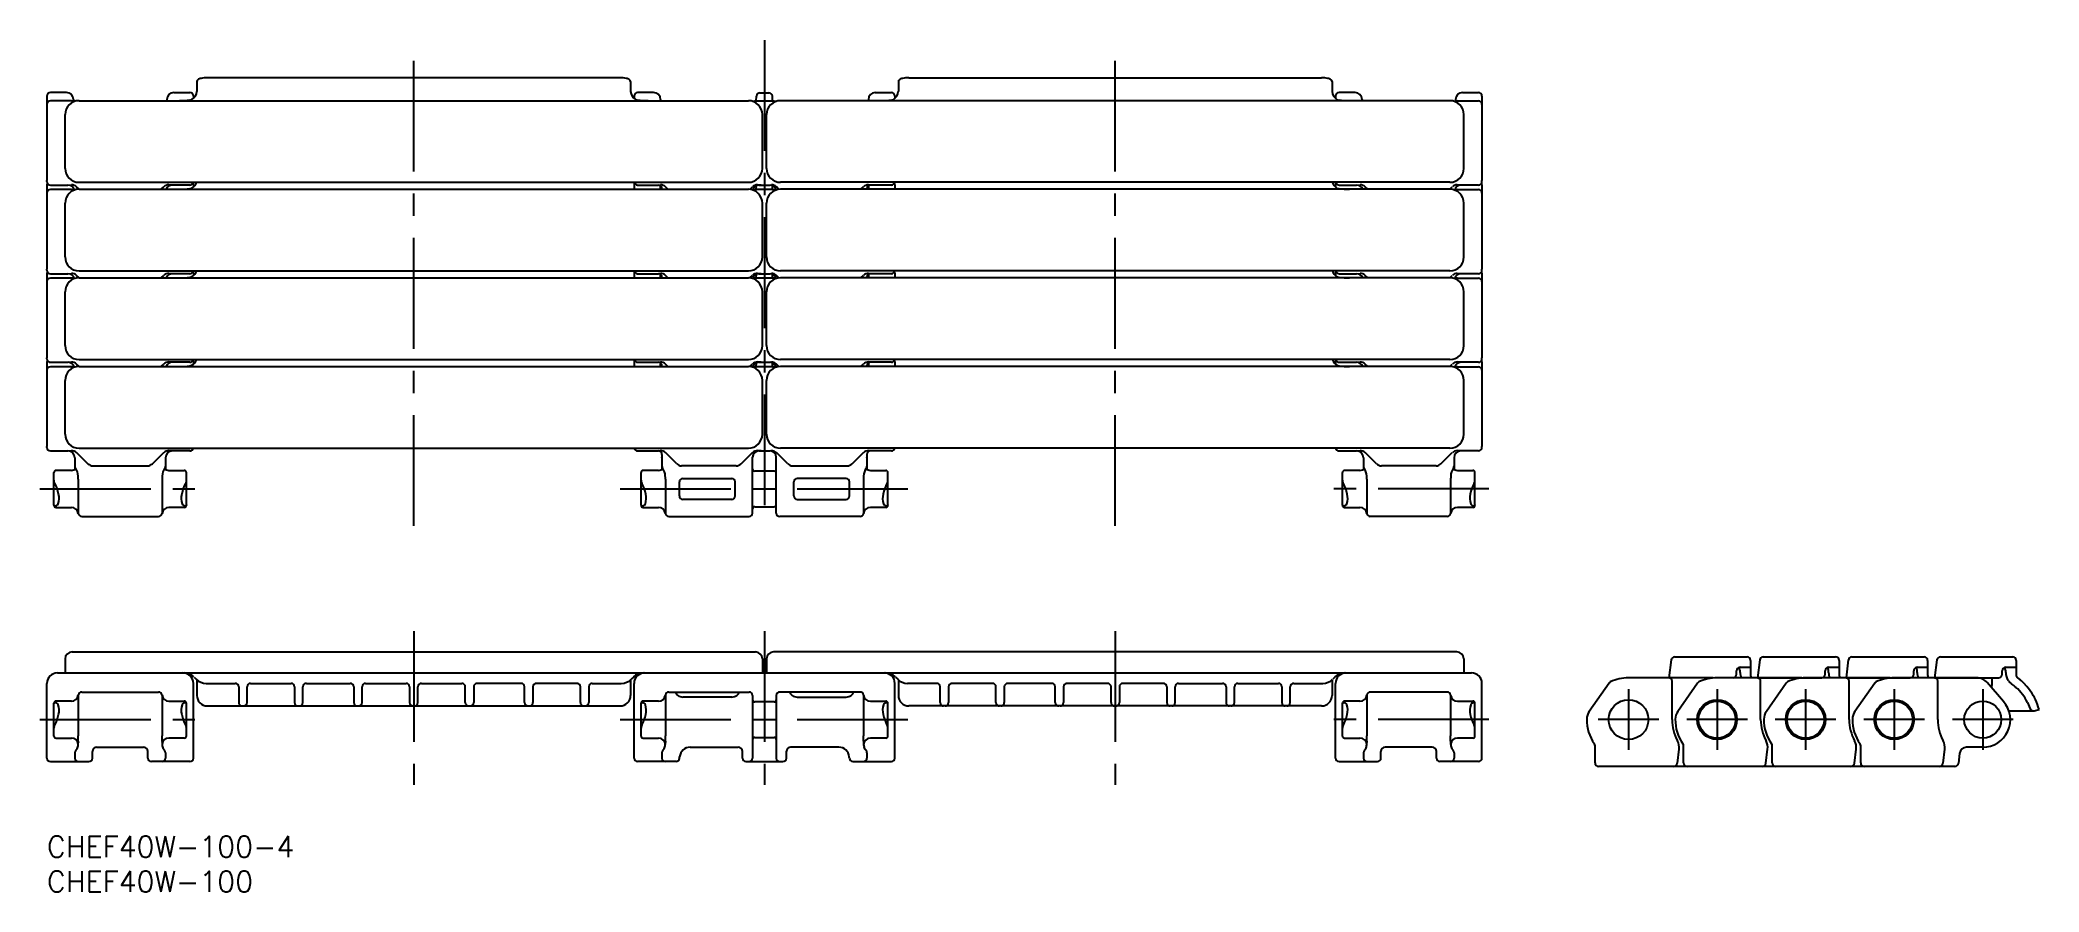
# Model space of a CAD drawing. Extents: x -1 to 286, y -8 to 114.
import ezdxf

# ---------------------------------------------------------------- set-up
doc = ezdxf.new("R2010")
doc.units = 0
doc.header["$LTSCALE"] = 0.5
doc.linetypes.add('CENTER', pattern=[50.8, 31.75, -6.35, 6.35, -6.35])
doc.layers.get('0').update_dxf_attribs({"linetype": 'CONTINUOUS'})
for name, color, linetype in [('MSM_CENTER', 1, 'CENTER'), ('MSM_CONTINUOUS', 7, 'CONTINUOUS'), ('MSM_PART_NUMBER', 7, 'CONTINUOUS')]:
    doc.layers.add(name, color=color, linetype=linetype)
doc.styles.get("Standard").update_dxf_attribs({"font": 'txt.shx', "height": 3, "bigfont": 'bigfont.shx'})

# ---------------------------------------------------------------- blocks, each defined once
blk = doc.blocks.new('*U14')
at = {"layer": 'MSM_PART_NUMBER'}
blk.add_text('CHEF40W-100-4', height=3, dxfattribs=at).set_placement((0, -3))
blk = doc.blocks.new('*U15')
at = {"layer": 'MSM_PART_NUMBER'}
blk.add_text('CHEF40W-100', height=3, dxfattribs=at).set_placement((0, -8))

msp = doc.modelspace()

# ---------------------------------------------------------------- linework, layer by layer
at = {"color": 7, "linetype": 'CONTINUOUS'}
for p, q in [((84.2, 11.2), (84.2, 21.9)), ((101.2, 20.16), (101.2, 11.2)), ((104.6, 20.16), (104.6, 11.2)), ((121.6, 11.2), (121.6, 21.9)), ((85.2, 14.35), (85.2, 19.05)), ((87.7, 19.35), (85.5, 19.35)), ((98.2, 19.93), (91.2, 19.93)), ((104.3, 19.25), (101.5, 19.25)), ((107.6, 19.93), (114.6, 19.93)), ((118.1, 19.35), (120.3, 19.35)), ((120.6, 14.35), (120.6, 19.05)), ((85.5, 14.05), (87.7, 14.05)), ((92.23, 12.74), (99.15, 12.74)), ((99.75, 11.2), (99.75, 12.19)), ((101.5, 14.15), (104.3, 14.15)), ((106.05, 11.2), (106.05, 12.19)), ((113.57, 12.74), (106.65, 12.74)), ((120.3, 14.05), (118.1, 14.05)), ((90.22, 10.7), (84.7, 10.7)), ((90.71, 11.15), (90.74, 11.39)), ((115.09, 11.15), (115.06, 11.39)), ((115.58, 10.7), (121.1, 10.7))]:
    msp.add_line(p, q, dxfattribs=at)
for centre, radius, start, end in [((100.7, 20.16), 0.5, 0, 90), ((105.1, 20.16), 0.5, 90, 180), ((85.5, 19.05), 0.3, 90, 180), ((101.5, 19.55), 0.3, 180, 270), ((104.3, 19.55), 0.3, 270, 0), ((120.3, 19.05), 0.3, 0, 90), ((85.5, 14.35), 0.3, 180, 270), ((120.3, 14.35), 0.3, 270, 0), ((87.7, 13.05), 1, 3.9616, 90), ((92.23, 11.24), 1.5, 90, 174.3549), ((99.15, 12.14), 0.6, 0, 90), ((101.5, 13.85), 0.3, 90, 180), ((104.3, 13.85), 0.3, 0, 90), ((106.65, 12.14), 0.6, 90, 180), ((113.57, 11.24), 1.5, 5.6451, 90), ((118.1, 13.05), 1, 90, 176.0384), ((84.7, 11.2), 0.5, 180, 270), ((90.22, 11.2), 0.5, 270, 354.3549), ((115.58, 11.2), 0.5, 185.6451, 270), ((121.1, 11.2), 0.5, 270, 0)]:
    msp.add_arc(centre, radius, start, end, dxfattribs=at)
at = {"layer": 'MSM_CENTER'}
for p, q in [((52.6, 44.46), (52.6, 112.55)), ((102.9, 114.1), (102.9, 45.11)), ((153.2, 44.46), (153.2, 112.55)), ((-1, 49.77), (22, 49.77)), ((82.2, 49.77), (123.6, 49.77)), ((206.8, 49.77), (183.8, 49.77)), ((52.6, 29.4), (52.6, 7.37)), ((102.9, 29.4), (102.9, 7.37)), ((153.2, 29.4), (153.2, 7.37)), ((226.82, 21.05), (226.82, 12.35)), ((239.52, 21.05), (239.52, 12.35)), ((252.22, 21.05), (252.22, 12.35)), ((264.92, 21.05), (264.92, 12.35)), ((277.62, 21.05), (277.62, 12.35)), ((-1, 16.7), (22, 16.7)), ((82.2, 16.7), (123.6, 16.7)), ((206.8, 16.7), (183.8, 16.7)), ((231.17, 16.7), (222.47, 16.7)), ((243.87, 16.7), (235.17, 16.7)), ((256.57, 16.7), (247.87, 16.7)), ((269.27, 16.7), (260.57, 16.7)), ((281.97, 16.7), (273.27, 16.7))]:
    msp.add_line(p, q, dxfattribs=at)
at = {"layer": 'MSM_CONTINUOUS'}
for p, q in [((2.8, 106.57), (0.5, 106.57)), ((18.2, 106.57), (20.5, 106.57)), ((21.5, 108.16), (21.5, 106.71)), ((82.2, 108.67), (23, 108.67)), ((83.7, 108.16), (83.7, 106.71)), ((87, 106.57), (84.7, 106.57)), ((102.26, 106.54), (103.54, 106.54)), ((118.8, 106.57), (121.1, 106.57)), ((122.1, 108.16), (122.1, 106.71)), ((123.6, 108.67), (182.8, 108.67)), ((184.3, 108.16), (184.3, 106.71)), ((187.6, 106.57), (185.3, 106.57)), ((203, 106.57), (205.3, 106.57)), ((0, 106.07), (0, 93.95)), ((3.5, 105.37), (0.5, 105.37)), ((2.6, 95.71), (2.6, 103.41)), ((3.8, 105.57), (3.8, 105.32)), ((4.6, 105.41), (100.6, 105.41)), ((17.2, 105.57), (17.2, 105.41)), ((21, 106.07), (21, 105.73)), ((84.2, 106.07), (84.2, 105.73)), ((88, 105.57), (88, 105.41)), ((101.7, 105.37), (104.1, 105.37)), ((101.73, 105.37), (101.76, 106.06)), ((102.6, 95.71), (102.6, 103.41)), ((103.2, 95.71), (103.2, 103.41)), ((104.07, 105.37), (104.04, 106.06)), ((201.2, 105.41), (105.2, 105.41)), ((117.8, 105.57), (117.8, 105.41)), ((121.6, 106.07), (121.6, 105.73)), ((184.8, 106.07), (184.8, 105.73)), ((188.6, 105.57), (188.6, 105.41)), ((202, 105.57), (202, 105.32)), ((202.3, 105.37), (205.3, 105.37)), ((203.2, 95.71), (203.2, 103.41)), ((205.8, 106.07), (205.8, 93.95)), ((0, 93.82), (0, 93.95)), ((0, 93.37), (0, 81.25)), ((0.5, 93.31), (3, 93.31)), ((3.5, 92.67), (0.5, 92.67)), ((3, 93.31), (3.54, 93.36)), ((3.8, 92.87), (3.8, 92.62)), ((4.62, 92.71), (4.25, 93.07)), ((4.6, 93.71), (100.6, 93.71)), ((4.6, 92.71), (100.6, 92.71)), ((16.38, 92.71), (16.75, 93.07)), ((17.2, 92.87), (17.2, 92.71)), ((18, 93.31), (17.46, 93.36)), ((20.5, 93.31), (18, 93.31)), ((21, 93.37), (21, 93.03)), ((84.2, 93.37), (84.2, 92.71)), ((84.7, 93.31), (87.7, 93.31)), ((87.44, 93.31), (87.99, 93.36)), ((88, 92.87), (88, 92.71)), ((88.2, 92.81), (88.2, 92.71)), ((89.06, 92.71), (88.69, 93.07)), ((100.82, 92.7), (101.19, 93.07)), ((104.1, 92.67), (101.7, 92.67)), ((101.73, 92.67), (101.76, 93.24)), ((102.44, 93.31), (101.9, 93.36)), ((102.1, 93.31), (103.7, 93.31)), ((103.36, 93.31), (103.9, 93.36)), ((104.07, 92.67), (104.04, 93.24)), ((104.98, 92.7), (104.61, 93.07)), ((201.2, 93.71), (105.2, 93.71)), ((201.18, 92.71), (105.2, 92.71)), ((116.74, 92.71), (117.11, 93.07)), ((117.6, 92.81), (117.6, 92.71)), ((117.8, 92.87), (117.8, 92.71)), ((118.36, 93.31), (117.81, 93.36)), ((121.1, 93.31), (118.1, 93.31)), ((121.6, 93.37), (121.6, 92.71)), ((184.8, 93.37), (184.8, 93.03)), ((185.3, 93.31), (187.8, 93.31)), ((187.8, 93.31), (188.34, 93.36)), ((188.6, 92.87), (188.6, 92.71)), ((189.42, 92.71), (189.05, 93.07)), ((201.18, 92.71), (201.55, 93.07)), ((202, 92.87), (202, 92.62)), ((202.8, 93.31), (202.26, 93.36)), ((202.3, 92.67), (205.3, 92.67)), ((205.3, 93.31), (202.8, 93.31)), ((205.8, 93.82), (205.8, 93.95)), ((205.8, 93.37), (205.8, 81.25)), ((2.6, 83.01), (2.6, 90.71)), ((102.6, 83.01), (102.6, 90.71)), ((103.2, 83.01), (103.2, 90.71)), ((203.2, 83.01), (203.2, 90.71)), ((0, 81.12), (0, 81.25)), ((0, 80.67), (0, 68.55)), ((0.5, 80.61), (3, 80.61)), ((3, 80.61), (3.54, 80.66)), ((4.62, 80.01), (4.25, 80.37)), ((4.6, 81.01), (100.6, 81.01)), ((16.38, 80.01), (16.75, 80.37)), ((18, 80.61), (17.46, 80.66)), ((20.5, 80.61), (18, 80.61)), ((21, 80.67), (21, 80.33)), ((84.2, 80.67), (84.2, 80.01)), ((84.7, 80.61), (87.7, 80.61)), ((87.44, 80.61), (87.99, 80.66)), ((89.06, 80.01), (88.69, 80.37)), ((100.82, 80), (101.19, 80.37)), ((101.73, 79.97), (101.76, 80.54)), ((102.44, 80.61), (101.9, 80.66)), ((102.1, 80.61), (103.7, 80.61)), ((103.36, 80.61), (103.9, 80.66)), ((104.07, 79.97), (104.04, 80.54)), ((104.98, 80), (104.61, 80.37)), ((201.2, 81.01), (105.2, 81.01)), ((116.74, 80.01), (117.11, 80.37)), ((118.36, 80.61), (117.81, 80.66)), ((121.1, 80.61), (118.1, 80.61)), ((121.6, 80.67), (121.6, 80.01)), ((184.8, 80.67), (184.8, 80.33)), ((185.3, 80.61), (187.8, 80.61)), ((187.8, 80.61), (188.34, 80.66)), ((189.42, 80.01), (189.05, 80.37)), ((201.18, 80.01), (201.55, 80.37)), ((202.8, 80.61), (202.26, 80.66)), ((205.3, 80.61), (202.8, 80.61)), ((205.8, 81.12), (205.8, 81.25)), ((205.8, 80.67), (205.8, 68.55)), ((3.5, 79.97), (0.5, 79.97)), ((2.6, 70.31), (2.6, 78.01)), ((3.8, 80.17), (3.8, 79.92)), ((4.6, 80.01), (100.6, 80.01)), ((17.2, 80.17), (17.2, 80.01)), ((88, 80.17), (88, 80.01)), ((88.2, 80.11), (88.2, 80.01)), ((104.1, 79.97), (101.7, 79.97)), ((102.6, 70.31), (102.6, 78.01)), ((103.2, 70.31), (103.2, 78.01)), ((201.18, 80.01), (105.2, 80.01)), ((117.6, 80.11), (117.6, 80.01)), ((117.8, 80.17), (117.8, 80.01)), ((188.6, 80.17), (188.6, 80.01)), ((202, 80.17), (202, 79.92)), ((202.3, 79.97), (205.3, 79.97)), ((203.2, 70.31), (203.2, 78.01)), ((0, 68.42), (0, 68.55)), ((0, 67.97), (0, 55.85)), ((0.5, 67.91), (3, 67.91)), ((3.5, 67.27), (0.5, 67.27)), ((3, 67.91), (3.54, 67.96)), ((3.8, 67.47), (3.8, 67.22)), ((4.62, 67.31), (4.25, 67.67)), ((4.6, 68.31), (100.6, 68.31)), ((4.6, 67.31), (100.6, 67.31)), ((16.38, 67.31), (16.75, 67.67)), ((17.2, 67.47), (17.2, 67.31)), ((18, 67.91), (17.46, 67.96)), ((20.5, 67.91), (18, 67.91)), ((21, 67.97), (21, 67.63)), ((84.2, 67.97), (84.2, 67.31)), ((84.7, 67.91), (87.7, 67.91)), ((87.44, 67.91), (87.99, 67.96)), ((88, 67.47), (88, 67.31)), ((88.2, 67.41), (88.2, 67.31)), ((89.06, 67.31), (88.69, 67.67)), ((100.82, 67.3), (101.19, 67.67)), ((104.1, 67.27), (101.7, 67.27)), ((101.73, 67.27), (101.76, 67.84)), ((102.44, 67.91), (101.9, 67.96)), ((102.1, 67.91), (103.7, 67.91)), ((103.36, 67.91), (103.9, 67.96)), ((104.07, 67.27), (104.04, 67.84)), ((104.98, 67.3), (104.61, 67.67)), ((201.2, 68.31), (105.2, 68.31)), ((201.18, 67.31), (105.2, 67.31)), ((116.74, 67.31), (117.11, 67.67)), ((117.6, 67.41), (117.6, 67.31)), ((117.8, 67.47), (117.8, 67.31)), ((118.36, 67.91), (117.81, 67.96)), ((121.1, 67.91), (118.1, 67.91)), ((121.6, 67.97), (121.6, 67.31)), ((184.8, 67.97), (184.8, 67.63)), ((185.3, 67.91), (187.8, 67.91)), ((187.8, 67.91), (188.34, 67.96)), ((188.6, 67.47), (188.6, 67.31)), ((189.42, 67.31), (189.05, 67.67)), ((201.18, 67.31), (201.55, 67.67)), ((202, 67.47), (202, 67.22)), ((202.8, 67.91), (202.26, 67.96)), ((202.3, 67.27), (205.3, 67.27)), ((205.3, 67.91), (202.8, 67.91)), ((205.8, 68.42), (205.8, 68.55)), ((205.8, 67.97), (205.8, 55.85)), ((2.6, 57.61), (2.6, 65.31)), ((102.6, 57.61), (102.6, 65.31)), ((103.2, 57.61), (103.2, 65.31)), ((203.2, 57.61), (203.2, 65.31)), ((0, 55.72), (0, 55.85)), ((0.5, 55.21), (3, 55.21)), ((3, 55.21), (3.54, 55.26)), ((5.88, 53.37), (4.25, 54.97)), ((4.6, 55.61), (100.6, 55.61)), ((15.12, 53.37), (16.75, 54.97)), ((18, 55.21), (17.46, 55.26)), ((20.5, 55.21), (18, 55.21)), ((84.7, 55.21), (87.7, 55.21)), ((87.44, 55.21), (87.99, 55.26)), ((88.2, 54.71), (88.2, 52.55)), ((90.32, 53.37), (88.69, 54.97)), ((99.56, 53.37), (101.19, 54.97)), ((102.44, 55.21), (101.9, 55.26)), ((102.1, 55.21), (103.7, 55.21)), ((103.36, 55.21), (103.9, 55.26)), ((106.24, 53.37), (104.61, 54.97)), ((201.2, 55.61), (105.2, 55.61)), ((115.48, 53.37), (117.11, 54.97)), ((117.6, 54.71), (117.6, 52.55)), ((118.36, 55.21), (117.81, 55.26)), ((121.1, 55.21), (118.1, 55.21)), ((185.3, 55.21), (187.8, 55.21)), ((187.8, 55.21), (188.34, 55.26)), ((190.68, 53.37), (189.05, 54.97)), ((199.92, 53.37), (201.55, 54.97)), ((202.8, 55.21), (202.26, 55.26)), ((205.3, 55.21), (202.8, 55.21)), ((205.8, 55.72), (205.8, 55.85)), ((1, 47.42), (1, 52.12)), ((3.5, 52.42), (1.3, 52.42)), ((4, 54.21), (4, 52.55)), ((6.58, 53.08), (14.43, 53.08)), ((17, 54.21), (17, 52.55)), ((17.5, 52.42), (19.7, 52.42)), ((20, 47.42), (20, 52.12)), ((85.2, 47.42), (85.2, 52.12)), ((87.7, 52.42), (85.5, 52.42)), ((88.2, 54.24), (88.2, 54.26)), ((98.86, 53.08), (91.02, 53.08)), ((101.2, 46.31), (101.2, 54.31)), ((104.3, 52.32), (101.5, 52.32)), ((104.6, 46.31), (104.6, 54.31)), ((106.94, 53.08), (114.78, 53.08)), ((117.6, 54.24), (117.6, 54.26)), ((118.1, 52.42), (120.3, 52.42)), ((120.6, 47.42), (120.6, 52.12)), ((185.8, 47.42), (185.8, 52.12)), ((188.3, 52.42), (186.1, 52.42)), ((188.8, 54.21), (188.8, 52.55)), ((199.22, 53.08), (191.37, 53.08)), ((201.8, 54.21), (201.8, 52.55)), ((202.3, 52.42), (204.5, 52.42)), ((204.8, 47.42), (204.8, 52.12)), ((4.49, 51.17), (4.49, 46.25)), ((16.51, 51.17), (16.51, 46.25)), ((88.69, 51.17), (88.69, 46.25)), ((90.7, 48.77), (90.7, 50.77)), ((91.2, 51.27), (98.2, 51.27)), ((98.7, 48.77), (98.7, 50.77)), ((107.1, 48.77), (107.1, 50.77)), ((114.6, 51.27), (107.6, 51.27)), ((115.1, 48.77), (115.1, 50.77)), ((117.11, 51.17), (117.11, 46.25)), ((189.29, 51.17), (189.29, 46.25)), ((201.31, 51.17), (201.31, 46.25)), ((1, 47.47), (1, 47.44)), ((1.3, 47.12), (3.5, 47.12)), ((19.7, 47.12), (17.5, 47.12)), ((20, 47.47), (20, 47.44)), ((85.2, 47.47), (85.2, 47.44)), ((85.5, 47.12), (87.7, 47.12)), ((98.2, 48.27), (91.2, 48.27)), ((101.5, 47.22), (104.3, 47.22)), ((107.6, 48.27), (114.6, 48.27)), ((120.3, 47.12), (118.1, 47.12)), ((120.6, 47.47), (120.6, 47.44)), ((185.8, 47.47), (185.8, 47.44)), ((186.1, 47.12), (188.3, 47.12)), ((204.5, 47.12), (202.3, 47.12)), ((204.8, 47.47), (204.8, 47.44)), ((4.99, 45.81), (16.01, 45.81)), ((89.19, 45.81), (100.7, 45.81)), ((116.61, 45.81), (105.1, 45.81)), ((200.81, 45.81), (189.79, 45.81)), ((3.6, 26.4), (101.6, 26.4)), ((202.2, 26.4), (104.2, 26.4)), ((1.5, 23.4), (204.3, 23.4)), ((2.6, 25.4), (2.6, 23.4)), ((102.6, 25.4), (102.6, 23.4)), ((103.2, 25.4), (103.2, 23.4)), ((203.2, 25.4), (203.2, 23.4)), ((232.94, 25.26), (232.62, 22.7)), ((233.44, 25.7), (243.82, 25.7)), ((242.32, 23.2), (242.32, 23.7)), ((242.82, 24.2), (244.32, 24.2)), ((242.82, 23.46), (242.82, 23.7)), ((244.32, 25.2), (244.32, 23.09)), ((245.64, 25.26), (245.32, 22.7)), ((246.14, 25.7), (256.52, 25.7)), ((255.02, 23.2), (255.02, 23.7)), ((255.52, 24.2), (257.02, 24.2)), ((255.52, 23.46), (255.52, 23.7)), ((257.02, 25.2), (257.02, 23.09)), ((258.34, 25.26), (258.02, 22.7)), ((258.84, 25.7), (269.22, 25.7)), ((267.72, 23.2), (267.72, 23.7)), ((268.22, 24.2), (269.72, 24.2)), ((268.22, 23.46), (268.22, 23.7)), ((269.72, 25.2), (269.72, 23.09)), ((271.04, 25.26), (270.72, 22.7)), ((271.54, 25.7), (281.92, 25.7)), ((280.42, 23.2), (280.42, 23.7)), ((280.92, 24.2), (282.42, 24.2)), ((280.92, 23.46), (280.92, 23.7)), ((282.42, 25.2), (282.42, 23.09)), ((0, 11.2), (0, 21.9)), ((4.49, 20.22), (4.49, 14.39)), ((4.99, 20.66), (16.01, 20.66)), ((16.51, 20.22), (16.51, 14.39)), ((21, 11.2), (21, 21.9)), ((21.09, 22.81), (21.41, 22.49)), ((21.5, 22.4), (21.5, 20.16)), ((22.83, 21.9), (27, 21.9)), ((27.5, 21.4), (27.5, 19.16)), ((28.7, 19.16), (28.7, 21.4)), ((29.2, 21.9), (35, 21.9)), ((35.5, 21.4), (35.5, 19.16)), ((36.7, 19.16), (36.7, 21.4)), ((37.2, 21.9), (43.5, 21.9)), ((44, 21.4), (44, 19.16)), ((45.2, 19.16), (45.2, 21.4)), ((45.7, 21.9), (51.5, 21.9)), ((52, 21.4), (52, 19.16)), ((53.2, 19.16), (53.2, 21.4)), ((53.7, 21.9), (59.5, 21.9)), ((60, 19.16), (60, 21.4)), ((61.2, 21.4), (61.2, 19.16)), ((68, 21.9), (61.7, 21.9)), ((68.5, 19.16), (68.5, 21.4)), ((69.7, 21.4), (69.7, 19.16)), ((76, 21.9), (70.2, 21.9)), ((76.5, 19.16), (76.5, 21.4)), ((77.7, 21.4), (77.7, 19.16)), ((78.2, 21.9), (82.37, 21.9)), ((83.7, 22.4), (83.7, 20.16)), ((84.11, 22.81), (83.79, 22.49)), ((88.69, 20.22), (88.69, 14.39)), ((89.19, 20.66), (100.7, 20.66)), ((90.2, 20.49), (90.2, 20.66)), ((99.2, 20.49), (99.2, 20.66)), ((116.61, 20.66), (105.1, 20.66)), ((106.6, 20.49), (106.6, 20.66)), ((115.6, 20.49), (115.6, 20.66)), ((117.11, 20.22), (117.11, 14.39)), ((121.69, 22.81), (122.01, 22.49)), ((122.1, 22.4), (122.1, 20.16)), ((127.6, 21.9), (123.43, 21.9)), ((128.1, 19.16), (128.1, 21.4)), ((129.3, 21.4), (129.3, 19.16)), ((135.6, 21.9), (129.8, 21.9)), ((136.1, 19.16), (136.1, 21.4)), ((137.3, 21.4), (137.3, 19.16)), ((144.1, 21.9), (137.8, 21.9)), ((144.6, 19.16), (144.6, 21.4)), ((145.8, 21.4), (145.8, 19.16)), ((152.1, 21.9), (146.3, 21.9)), ((152.6, 19.16), (152.6, 21.4)), ((153.8, 21.4), (153.8, 19.16)), ((160.1, 21.9), (154.3, 21.9)), ((160.6, 21.4), (160.6, 19.16)), ((161.8, 19.16), (161.8, 21.4)), ((162.3, 21.9), (168.6, 21.9)), ((169.1, 21.4), (169.1, 19.16)), ((170.3, 19.16), (170.3, 21.4)), ((170.8, 21.9), (176.6, 21.9)), ((177.1, 21.4), (177.1, 19.16)), ((178.3, 19.16), (178.3, 21.4)), ((178.8, 21.9), (182.97, 21.9)), ((184.3, 22.4), (184.3, 20.16)), ((184.71, 22.81), (184.39, 22.49)), ((184.8, 11.2), (184.8, 21.9)), ((189.29, 20.22), (189.29, 14.39)), ((200.81, 20.66), (189.79, 20.66)), ((201.31, 20.22), (201.31, 14.39)), ((205.8, 11.2), (205.8, 21.9)), ((224.02, 21.94), (221.19, 17.89)), ((238.64, 22.7), (226.82, 22.7)), ((233.07, 16.7), (233.07, 22.2)), ((236.72, 21.94), (233.89, 17.89)), ((251.34, 22.7), (239.52, 22.7)), ((244.51, 22.7), (244.51, 22.7)), ((245.32, 22.7), (254.52, 22.7)), ((245.77, 16.7), (245.77, 22.2)), ((249.42, 21.94), (246.59, 17.89)), ((264.04, 22.7), (252.22, 22.7)), ((257.21, 22.7), (257.21, 22.7)), ((258.02, 22.7), (267.22, 22.7)), ((258.47, 16.7), (258.47, 22.2)), ((262.12, 21.94), (259.29, 17.89)), ((276.74, 22.7), (264.92, 22.7)), ((269.91, 22.7), (269.91, 22.7)), ((270.72, 22.7), (279.92, 22.7)), ((271.17, 16.7), (271.17, 22.2)), ((277.67, 22.47), (277.67, 22.7)), ((280.61, 19.3), (278.25, 22.01)), ((278.97, 21.7), (278.97, 22.7)), ((282.61, 22.7), (282.99, 22.39)), ((1, 14.35), (1, 19.05)), ((1, 19), (1, 19.02)), ((3.5, 19.35), (1.3, 19.35)), ((17.5, 19.35), (19.7, 19.35)), ((20, 14.35), (20, 19.05)), ((20, 19), (20, 19.02)), ((23, 18.66), (82.2, 18.66)), ((85.2, 19), (85.2, 19.02)), ((120.6, 19), (120.6, 19.02)), ((182.8, 18.66), (123.6, 18.66)), ((185.8, 14.35), (185.8, 19.05)), ((185.8, 19), (185.8, 19.02)), ((188.3, 19.35), (186.1, 19.35)), ((202.3, 19.35), (204.5, 19.35)), ((204.8, 14.35), (204.8, 19.05)), ((204.8, 19), (204.8, 19.02)), ((281.38, 17.96), (284.87, 17.96)), ((284.03, 19.17), (284.41, 18.27)), ((285, 17.98), (285.69, 18.16)), ((4.5, 13.62), (4.49, 14.39)), ((16.5, 13.62), (16.51, 14.39)), ((88.7, 13.62), (88.69, 14.39)), ((117.1, 13.62), (117.11, 14.39)), ((189.3, 13.62), (189.29, 14.39)), ((201.3, 13.62), (201.31, 14.39)), ((1.3, 14.05), (3.5, 14.05)), ((4, 11.95), (4, 11.2)), ((4.5, 13.62), (4.51, 13.41)), ((6.52, 11.2), (6.52, 12.14)), ((7.12, 12.74), (13.87, 12.74)), ((14.47, 11.2), (14.47, 12.14)), ((16.5, 13.62), (16.49, 13.41)), ((17, 11.95), (17, 11.2)), ((19.7, 14.05), (17.5, 14.05)), ((88.2, 11.95), (88.2, 11.2)), ((88.7, 13.62), (88.71, 13.41)), ((117.1, 13.62), (117.09, 13.41)), ((117.6, 11.95), (117.6, 11.2)), ((186.1, 14.05), (188.3, 14.05)), ((188.8, 11.95), (188.8, 11.2)), ((189.3, 13.62), (189.31, 13.41)), ((191.32, 11.2), (191.32, 12.14)), ((198.67, 12.74), (191.92, 12.74)), ((199.27, 11.2), (199.27, 12.14)), ((201.3, 13.62), (201.29, 13.41)), ((201.8, 11.95), (201.8, 11.2)), ((204.5, 14.05), (202.3, 14.05)), ((222.02, 10.5), (222.02, 12.94)), ((233.82, 10.44), (234.07, 12.46)), ((234.72, 10.5), (234.72, 12.94)), ((246.52, 10.44), (246.77, 12.46)), ((247.42, 10.5), (247.42, 12.94)), ((259.22, 10.44), (259.47, 12.46)), ((260.12, 10.5), (260.12, 12.94)), ((271.92, 10.44), (272.17, 12.46)), ((274.31, 11.86), (274.14, 10.44)), ((277.62, 12.74), (275.3, 12.74)), ((0.5, 10.7), (6.02, 10.7)), ((20.5, 10.7), (14.97, 10.7)), ((100.25, 10.7), (105.55, 10.7)), ((185.3, 10.7), (190.82, 10.7)), ((205.3, 10.7), (199.77, 10.7)), ((273.64, 10), (222.52, 10))]:
    msp.add_line(p, q, dxfattribs=at)
for centre, radius in [((226.82, 16.7), 2.85), ((239.52, 16.7), 2.85), ((239.52, 16.7), 2.65), ((239.52, 16.7), 2.65), ((252.22, 16.7), 2.85), ((252.22, 16.7), 2.65), ((252.22, 16.7), 2.65), ((264.92, 16.7), 2.85), ((264.92, 16.7), 2.65), ((264.92, 16.7), 2.65), ((277.62, 16.7), 2.65)]:
    msp.add_circle(centre, radius, dxfattribs=at)
for centre, radius, start, end in [((0.5, 106.07), 0.5, 90, 180), ((2.8, 105.57), 1, 0, 90), ((18.2, 105.57), 1, 90, 180), ((20.5, 106.07), 0.5, 0, 90), ((20.09, 106.81), 1.41, 299.7342, 355.8076), ((21.82, 108.14), 0.317, 123.0986, 177.964), ((22.32, 107.39), 1.22, 99.8347, 123.4298), ((22.95, 104.26), 4.42, 89.3833, 101.0169), ((82.25, 104.26), 4.42, 78.9831, 90.6167), ((82.88, 107.39), 1.22, 56.5702, 80.1653), ((83.38, 108.14), 0.317, 2.036, 56.9014), ((85.11, 106.81), 1.41, 184.1924, 240.2658), ((84.7, 106.07), 0.5, 90, 180), ((87, 105.57), 1, 0, 90), ((102.26, 106.04), 0.5, 90, 177.4656), ((103.54, 106.04), 0.5, 2.5344, 90), ((118.8, 105.57), 1, 90, 180), ((121.1, 106.07), 0.5, 0, 90), ((120.69, 106.81), 1.41, 299.7342, 355.8076), ((122.42, 108.14), 0.317, 123.0986, 177.964), ((122.92, 107.39), 1.22, 99.8347, 123.4298), ((123.55, 104.26), 4.42, 89.3833, 101.0169), ((182.85, 104.26), 4.42, 78.9831, 90.6167), ((183.48, 107.39), 1.22, 56.5702, 80.1653), ((183.98, 108.14), 0.317, 2.036, 56.9014), ((185.71, 106.81), 1.41, 184.1924, 240.2658), ((185.3, 106.07), 0.5, 90, 180), ((187.6, 105.57), 1, 0, 90), ((203, 105.57), 1, 90, 180), ((205.3, 106.07), 0.5, 0, 90), ((0.5, 104.87), 0.5, 90, 180), ((4.6, 103.41), 2, 90, 180), ((3.5, 104.37), 1, 66.3157, 90), ((19.19, 114.3), 8.89, 268.7532, 278.4514), ((20.4, 106.4), 0.901, 276.2865, 295.643), ((84.8, 106.4), 0.901, 244.357, 263.7135), ((86.01, 114.3), 8.89, 261.5486, 271.2468), ((100.6, 103.41), 2, 0, 90), ((101.7, 104.37), 1, 90, 113.6843), ((105.2, 103.41), 2, 90, 180), ((104.1, 104.37), 1, 66.3157, 90), ((119.79, 114.3), 8.89, 268.7532, 278.4514), ((121, 106.4), 0.901, 276.2865, 295.643), ((185.4, 106.4), 0.901, 244.357, 263.7135), ((186.61, 114.3), 8.89, 261.5486, 271.2468), ((201.2, 103.41), 2, 0, 90), ((202.3, 104.37), 1, 90, 113.6843), ((205.3, 104.87), 0.5, 0, 90), ((4.6, 95.71), 2, 180, 270), ((100.6, 95.71), 2, 270, 0), ((105.2, 95.71), 2, 180, 270), ((201.2, 95.71), 2, 270, 0), ((0.5, 93.81), 0.5, 180, 270), ((0.5, 93.37), 0.5, 153.7035, 180), ((0.5, 92.17), 0.5, 90, 180), ((4.6, 90.71), 2, 90, 180), ((3, 92.31), 1, 16.9316, 90), ((3.5, 91.67), 1, 66.3157, 90), ((3.54, 92.35), 1, 45.2891, 90.019), ((2.8, 92.87), 1, 0, 2.5405), ((17.46, 92.35), 1, 89.981, 134.7109), ((18, 92.31), 1, 90, 156.5762), ((18.2, 92.87), 1, 177.4595, 180), ((19.19, 101.6), 8.89, 268.7532, 278.4514), ((20.5, 93.81), 0.5, 270, 348.1738), ((20.4, 93.7), 0.901, 276.2865, 295.643), ((20.09, 94.11), 1.41, 299.7342, 343.3431), ((20.5, 93.37), 0.5, 0, 26.2965), ((84.7, 93.37), 0.5, 153.7034, 180), ((84.7, 93.81), 0.5, 191.8263, 270), ((87.7, 92.81), 0.5, 0, 90), ((87, 92.87), 1, 0, 23.0816), ((87.99, 92.35), 1, 45.2891, 90.019), ((100.6, 90.71), 2, 0, 90), ((101.9, 92.35), 1, 89.981, 134.7109), ((102.1, 92.41), 0.9, 90, 167.2708), ((101.7, 91.67), 1, 90, 113.6843), ((105.2, 90.71), 2, 90, 180), ((103.7, 92.41), 0.9, 12.7292, 90), ((103.9, 92.35), 1, 45.2891, 90.019), ((104.1, 91.67), 1, 66.3157, 90), ((117.81, 92.35), 1, 89.981, 134.7109), ((118.1, 92.81), 0.5, 90, 180), ((118.8, 92.87), 1, 156.9184, 180), ((121.1, 93.81), 0.5, 270, 348.1737), ((121.1, 93.37), 0.5, 0, 26.2966), ((185.71, 94.11), 1.41, 196.6569, 240.2658), ((185.3, 93.37), 0.5, 153.7035, 180), ((185.3, 93.81), 0.5, 191.8262, 270), ((185.4, 93.7), 0.901, 244.357, 263.7135), ((186.61, 101.6), 8.89, 261.5486, 271.2468), ((187.8, 92.31), 1, 23.4238, 90), ((188.34, 92.35), 1, 45.2891, 90.019), ((187.6, 92.87), 1, 0, 2.5405), ((201.2, 90.71), 2, 0, 90), ((202.26, 92.35), 1, 89.981, 134.7109), ((202.8, 92.31), 1, 90, 163.0684), ((202.3, 91.67), 1, 90, 113.6843), ((203, 92.87), 1, 177.4595, 180), ((205.3, 93.81), 0.5, 270, 0), ((205.3, 92.17), 0.5, 0, 90), ((205.3, 93.37), 0.5, 0, 26.2965), ((0.5, 81.11), 0.5, 180, 270), ((0.5, 80.67), 0.5, 153.7035, 180), ((4.6, 83.01), 2, 180, 270), ((3, 79.61), 1, 16.9316, 90), ((3.54, 79.65), 1, 45.2891, 90.019), ((17.46, 79.65), 1, 89.981, 134.7109), ((18, 79.61), 1, 90, 156.5762), ((20.5, 81.11), 0.5, 270, 348.1738), ((20.09, 81.41), 1.41, 299.7342, 343.3431), ((20.5, 80.67), 0.5, 0, 26.2965), ((84.7, 80.67), 0.5, 153.7034, 180), ((84.7, 81.11), 0.5, 191.8263, 270), ((87.7, 80.11), 0.5, 0, 90), ((87, 80.17), 1, 0, 23.0816), ((87.99, 79.65), 1, 45.2891, 90.019), ((100.6, 83.01), 2, 270, 0), ((101.9, 79.65), 1, 89.981, 134.7109), ((102.1, 79.71), 0.9, 90, 167.2708), ((105.2, 83.01), 2, 180, 270), ((103.7, 79.71), 0.9, 12.7292, 90), ((103.9, 79.65), 1, 45.2891, 90.019), ((117.81, 79.65), 1, 89.981, 134.7109), ((118.1, 80.11), 0.5, 90, 180), ((118.8, 80.17), 1, 156.9184, 180), ((121.1, 81.11), 0.5, 270, 348.1737), ((121.1, 80.67), 0.5, 0, 26.2966), ((185.71, 81.41), 1.41, 196.6569, 240.2658), ((185.3, 80.67), 0.5, 153.7035, 180), ((185.3, 81.11), 0.5, 191.8262, 270), ((187.8, 79.61), 1, 23.4238, 90), ((188.34, 79.65), 1, 45.2891, 90.019), ((201.2, 83.01), 2, 270, 0), ((202.26, 79.65), 1, 89.981, 134.7109), ((202.8, 79.61), 1, 90, 163.0684), ((205.3, 81.11), 0.5, 270, 0), ((205.3, 80.67), 0.5, 0, 26.2965), ((0.5, 79.47), 0.5, 90, 180), ((4.6, 78.01), 2, 90, 180), ((3.5, 78.97), 1, 66.3157, 90), ((2.8, 80.17), 1, 0, 2.5405), ((18.2, 80.17), 1, 177.4595, 180), ((19.19, 88.9), 8.89, 268.7532, 278.4514), ((20.4, 81), 0.901, 276.2865, 295.643), ((100.6, 78.01), 2, 0, 90), ((101.7, 78.97), 1, 90, 113.6843), ((105.2, 78.01), 2, 90, 180), ((104.1, 78.97), 1, 66.3157, 90), ((185.4, 81), 0.901, 244.357, 263.7135), ((186.61, 88.9), 8.89, 261.5486, 271.2468), ((187.6, 80.17), 1, 0, 2.5405), ((201.2, 78.01), 2, 0, 90), ((202.3, 78.97), 1, 90, 113.6843), ((203, 80.17), 1, 177.4595, 180), ((205.3, 79.47), 0.5, 0, 90), ((4.6, 70.31), 2, 180, 270), ((100.6, 70.31), 2, 270, 0), ((105.2, 70.31), 2, 180, 270), ((201.2, 70.31), 2, 270, 0), ((0.5, 68.41), 0.5, 180, 270), ((0.5, 67.97), 0.5, 153.7035, 180), ((0.5, 66.77), 0.5, 90, 180), ((4.6, 65.31), 2, 90, 180), ((3, 66.91), 1, 16.9316, 90), ((3.5, 66.27), 1, 66.3157, 90), ((3.54, 66.95), 1, 45.2891, 90.019), ((2.8, 67.47), 1, 0, 2.5405), ((17.46, 66.95), 1, 89.981, 134.7109), ((18, 66.91), 1, 90, 156.5762), ((18.2, 67.47), 1, 177.4595, 180), ((19.19, 76.2), 8.89, 268.7532, 278.4514), ((20.5, 68.41), 0.5, 270, 348.1738), ((20.4, 68.3), 0.901, 276.2865, 295.643), ((20.09, 68.71), 1.41, 299.7342, 343.3431), ((20.5, 67.97), 0.5, 0, 26.2965), ((84.7, 67.97), 0.5, 153.7034, 180), ((84.7, 68.41), 0.5, 191.8263, 270), ((87.7, 67.41), 0.5, 0, 90), ((87, 67.47), 1, 0, 23.0816), ((87.99, 66.95), 1, 45.2891, 90.019), ((100.6, 65.31), 2, 0, 90), ((101.9, 66.95), 1, 89.981, 134.7109), ((102.1, 67.01), 0.9, 90, 167.2708), ((101.7, 66.27), 1, 90, 113.6843), ((105.2, 65.31), 2, 90, 180), ((103.7, 67.01), 0.9, 12.7292, 90), ((103.9, 66.95), 1, 45.2891, 90.019), ((104.1, 66.27), 1, 66.3157, 90), ((117.81, 66.95), 1, 89.981, 134.7109), ((118.1, 67.41), 0.5, 90, 180), ((118.8, 67.47), 1, 156.9184, 180), ((121.1, 68.41), 0.5, 270, 348.1737), ((121.1, 67.97), 0.5, 0, 26.2966), ((185.71, 68.71), 1.41, 196.6569, 240.2658), ((185.3, 67.97), 0.5, 153.7035, 180), ((185.3, 68.41), 0.5, 191.8262, 270), ((185.4, 68.3), 0.901, 244.357, 263.7135), ((186.61, 76.2), 8.89, 261.5486, 271.2468), ((187.8, 66.91), 1, 23.4238, 90), ((188.34, 66.95), 1, 45.2891, 90.019), ((187.6, 67.47), 1, 0, 2.5405), ((201.2, 65.31), 2, 0, 90), ((202.26, 66.95), 1, 89.981, 134.7109), ((202.8, 66.91), 1, 90, 163.0684), ((202.3, 66.27), 1, 90, 113.6843), ((203, 67.47), 1, 177.4595, 180), ((205.3, 68.41), 0.5, 270, 0), ((205.3, 66.77), 0.5, 0, 90), ((205.3, 67.97), 0.5, 0, 26.2965), ((4.6, 57.61), 2, 180, 270), ((100.6, 57.61), 2, 270, 0), ((105.2, 57.61), 2, 180, 270), ((201.2, 57.61), 2, 270, 0), ((0.5, 55.71), 0.5, 180, 270), ((3, 54.21), 1, 0, 90), ((3.54, 54.25), 1, 45.2891, 90.019), ((17.46, 54.25), 1, 89.981, 134.7109), ((18, 54.21), 1, 90, 180), ((20.5, 55.71), 0.5, 270, 348.1738), ((84.7, 55.71), 0.5, 191.8263, 270), ((87.7, 54.71), 0.5, 0, 90), ((87.99, 54.25), 1, 45.2891, 90.019), ((101.9, 54.25), 1, 89.981, 134.7109), ((102.1, 54.31), 0.9, 90, 180), ((103.7, 54.31), 0.9, 0, 90), ((103.9, 54.25), 1, 45.2891, 90.019), ((117.81, 54.25), 1, 89.981, 134.7109), ((118.1, 54.71), 0.5, 90, 180), ((121.1, 55.71), 0.5, 270, 348.1737), ((185.3, 55.71), 0.5, 191.8262, 270), ((187.8, 54.21), 1, 0, 90), ((188.34, 54.25), 1, 45.2891, 90.019), ((202.26, 54.25), 1, 89.981, 134.7109), ((202.8, 54.21), 1, 90, 180), ((205.3, 55.71), 0.5, 270, 0), ((1.3, 52.12), 0.3, 90, 180), ((3.5, 53.42), 1, 270, 310.9391), ((4.5, 53.05), 0.5, 180, 214.3088), ((2.22, 51.5), 2.26, 2.9289, 34.3088), ((-1657.88, -4.97), 1663.32, 1.93424, 1.94946), ((6.58, 54.08), 1, 225.5391, 270), ((14.42, 54.08), 1, 270, 314.4609), ((1678.88, -4.97), 1663.32, 178.05054, 178.06576), ((18.78, 51.5), 2.26, 145.6912, 177.0711), ((17.5, 53.42), 1, 229.0609, 270), ((16.5, 53.05), 0.5, 325.6912, 0), ((19.7, 52.12), 0.3, 0, 90), ((85.5, 52.12), 0.3, 90, 180), ((87.7, 53.42), 1, 270, 310.9768), ((88.7, 53.05), 0.5, 180, 214.3088), ((86.42, 51.5), 2.26, 2.9289, 34.3088), ((-1573.68, -4.97), 1663.32, 1.93424, 1.94946), ((91.02, 54.08), 1, 225.5391, 270), ((98.86, 54.08), 1, 270, 314.4609), ((101.5, 52.62), 0.3, 180, 270), ((104.3, 52.62), 0.3, 270, 0), ((106.94, 54.08), 1, 225.5391, 270), ((114.78, 54.08), 1, 270, 314.4609), ((1779.48, -4.97), 1663.32, 178.05054, 178.06576), ((119.38, 51.5), 2.26, 145.6912, 177.0711), ((118.1, 53.42), 1, 229.0232, 270), ((117.1, 53.05), 0.5, 325.6912, 0), ((120.3, 52.12), 0.3, 0, 90), ((186.1, 52.12), 0.3, 90, 180), ((188.3, 53.42), 1, 270, 310.9391), ((189.3, 53.05), 0.5, 180, 214.3088), ((187.02, 51.5), 2.26, 2.9289, 34.3088), ((-1473.08, -4.97), 1663.32, 1.93424, 1.94946), ((191.38, 54.08), 1, 225.5391, 270), ((199.22, 54.08), 1, 270, 314.4609), ((1863.68, -4.97), 1663.32, 178.05054, 178.06576), ((203.58, 51.5), 2.26, 145.6912, 177.0711), ((202.3, 53.42), 1, 229.0609, 270), ((201.3, 53.05), 0.5, 325.6912, 0), ((204.5, 52.12), 0.3, 0, 90), ((1.71, 51), 0.709, 180.0776, 190.8455), ((1.91, 51.04), 0.917, 191.1455, 211.9199), ((-3.99, 47.88), 5.78, 11.4201, 27.6213), ((-0.67, 48.43), 2.42, 340.9484, 14.1805), ((21.67, 48.43), 2.42, 165.8195, 199.0516), ((24.99, 47.88), 5.78, 152.3787, 168.5799), ((19.09, 51.04), 0.917, 328.0801, 348.8545), ((19.29, 51), 0.709, 349.1545, 359.9224), ((85.91, 51), 0.709, 180.0776, 190.8455), ((86.11, 51.04), 0.917, 191.1455, 211.9199), ((80.21, 47.88), 5.78, 11.4201, 27.6213), ((83.53, 48.43), 2.42, 340.9484, 14.1805), ((91.2, 50.77), 0.5, 90, 180), ((91.2, 48.77), 0.5, 180, 270), ((98.2, 50.77), 0.5, 0, 90), ((98.2, 48.77), 0.5, 270, 0), ((107.6, 50.77), 0.5, 90, 180), ((107.6, 48.77), 0.5, 180, 270), ((114.6, 50.77), 0.5, 0, 90), ((114.6, 48.77), 0.5, 270, 0), ((122.27, 48.43), 2.42, 165.8195, 199.0516), ((125.59, 47.88), 5.78, 152.3787, 168.5799), ((119.69, 51.04), 0.917, 328.0801, 348.8545), ((119.89, 51), 0.709, 349.1545, 359.9224), ((186.51, 51), 0.709, 180.0776, 190.8455), ((186.71, 51.04), 0.917, 191.1455, 211.9199), ((180.81, 47.88), 5.78, 11.4201, 27.6213), ((184.13, 48.43), 2.42, 340.9484, 14.1805), ((206.47, 48.43), 2.42, 165.8195, 199.0516), ((209.79, 47.88), 5.78, 152.3787, 168.5799), ((203.89, 51.04), 0.917, 328.0801, 348.8545), ((204.09, 51), 0.709, 349.1545, 359.9224), ((1.17, 47.5), 0.174, 200.6166, 258.9831), ((1.3, 47.42), 0.3, 180, 270), ((1.17, 47.79), 0.463, 265.0909, 296.5187), ((1.11, 47.87), 0.561, 298.9004, 335.6019), ((3.5, 46.12), 1, 7.2774, 90), ((4.99, 46.31), 0.5, 187.2763, 270.0127), ((16.01, 46.31), 0.5, 269.9873, 352.7237), ((17.5, 46.12), 1, 90, 172.7226), ((19.89, 47.87), 0.561, 204.3981, 241.0996), ((19.83, 47.79), 0.463, 243.4813, 274.9091), ((19.7, 47.42), 0.3, 270, 0), ((19.83, 47.5), 0.174, 281.0169, 339.3834), ((85.37, 47.5), 0.174, 200.6166, 258.9831), ((85.5, 47.42), 0.3, 180, 270), ((85.37, 47.79), 0.463, 265.0909, 296.5187), ((85.31, 47.87), 0.561, 298.9004, 335.6019), ((87.7, 46.12), 1, 7.277, 90), ((89.19, 46.31), 0.5, 187.277, 270.0128), ((100.7, 46.31), 0.5, 270, 0), ((101.5, 46.92), 0.3, 90, 180), ((104.3, 46.92), 0.3, 0, 90), ((105.1, 46.31), 0.5, 180, 270), ((116.61, 46.31), 0.5, 269.9872, 352.723), ((118.1, 46.12), 1, 90, 172.723), ((120.49, 47.87), 0.561, 204.3981, 241.0996), ((120.43, 47.79), 0.463, 243.4813, 274.9091), ((120.3, 47.42), 0.3, 270, 0), ((120.43, 47.5), 0.174, 281.0169, 339.3834), ((185.97, 47.5), 0.174, 200.6166, 258.9831), ((186.1, 47.42), 0.3, 180, 270), ((185.97, 47.79), 0.463, 265.0909, 296.5187), ((185.91, 47.87), 0.561, 298.9004, 335.6019), ((188.3, 46.12), 1, 7.2774, 90), ((189.79, 46.31), 0.5, 187.2763, 270.0127), ((200.81, 46.31), 0.5, 269.9873, 352.7237), ((202.3, 46.12), 1, 90, 172.7226), ((204.69, 47.87), 0.561, 204.3981, 241.0996), ((204.63, 47.79), 0.463, 243.4813, 274.9091), ((204.5, 47.42), 0.3, 270, 0), ((204.63, 47.5), 0.174, 281.0169, 339.3834), ((3.6, 25.4), 1, 90, 180), ((101.6, 25.4), 1, 0, 90), ((104.2, 25.4), 1, 90, 180), ((202.2, 25.4), 1, 0, 90), ((1.5, 21.9), 1.5, 90, 180), ((19.5, 21.9), 1.5, 0, 90), ((19.67, 21.4), 2, 45, 90), ((85.53, 21.4), 2, 90, 135), ((85.7, 21.9), 1.5, 90, 180), ((120.1, 21.9), 1.5, 0, 90), ((120.27, 21.4), 2, 45, 90), ((186.13, 21.4), 2, 90, 135), ((186.3, 21.9), 1.5, 90, 180), ((204.3, 21.9), 1.5, 0, 90), ((233.44, 25.2), 0.5, 90, 173), ((241.82, 23.2), 0.5, 270, 360), ((242.82, 23.7), 0.5, 90, 180), ((242.32, 23.7), 0.5, 0, 60.3931), ((244.82, 23.46), 2, 180, 202.294), ((243.82, 25.2), 0.5, 0, 90), ((244.82, 23.09), 0.5, 180, 230.6707), ((246.14, 25.2), 0.5, 90, 173), ((254.52, 23.2), 0.5, 270, 360), ((255.52, 23.7), 0.5, 90, 180), ((255.02, 23.7), 0.5, 0, 60.3931), ((257.52, 23.46), 2, 180, 202.294), ((256.52, 25.2), 0.5, 0, 90), ((257.52, 23.09), 0.5, 180, 230.6707), ((258.84, 25.2), 0.5, 90, 173), ((267.22, 23.2), 0.5, 270, 360), ((268.22, 23.7), 0.5, 90, 180), ((267.72, 23.7), 0.5, 0, 60.3931), ((270.22, 23.46), 2, 180, 202.294), ((269.22, 25.2), 0.5, 0, 90), ((270.22, 23.09), 0.5, 180, 230.6707), ((271.54, 25.2), 0.5, 90, 173), ((279.92, 23.2), 0.5, 270, 360), ((280.92, 23.7), 0.5, 90, 180), ((280.42, 23.7), 0.5, 0, 60.3931), ((282.92, 23.46), 2, 180, 215.7101), ((281.92, 25.2), 0.5, 0, 90), ((282.92, 23.09), 0.5, 180, 230.6707), ((3.5, 20.35), 1, 270, 352.723), ((4.99, 20.16), 0.5, 90, 172.723), ((16.01, 20.16), 0.5, 7.277, 90), ((17.5, 20.35), 1, 187.277, 270), ((22.83, 23.9), 2, 225, 270), ((23, 20.16), 1.5, 180, 270), ((27, 21.4), 0.5, 0, 90), ((29.2, 21.4), 0.5, 90, 180), ((35, 21.4), 0.5, 0, 90), ((37.2, 21.4), 0.5, 90, 180), ((43.5, 21.4), 0.5, 0, 90), ((45.7, 21.4), 0.5, 90, 180), ((51.5, 21.4), 0.5, 0, 90), ((53.7, 21.4), 0.5, 90, 180), ((59.5, 21.4), 0.5, 0, 90), ((61.7, 21.4), 0.5, 90, 180), ((68, 21.4), 0.5, 0, 90), ((70.2, 21.4), 0.5, 90, 180), ((76, 21.4), 0.5, 0, 90), ((78.2, 21.4), 0.5, 90, 180), ((82.2, 20.16), 1.5, 270, 0), ((82.37, 23.9), 2, 270, 315), ((87.7, 20.35), 1, 270, 352.723), ((89.19, 20.16), 0.5, 90, 172.723), ((90.45, 20.51), 0.254, 185.3286, 221.8889), ((90.96, 20.91), 0.899, 219.1746, 236.3032), ((91.18, 21.15), 1.21, 233.8336, 271.0236), ((98.22, 21.15), 1.21, 268.9764, 306.1664), ((98.44, 20.91), 0.899, 303.6968, 320.8254), ((98.95, 20.51), 0.254, 318.1111, 354.6714), ((106.85, 20.51), 0.254, 185.3286, 221.8889), ((107.36, 20.91), 0.899, 219.1746, 236.3032), ((107.58, 21.15), 1.21, 233.8336, 271.0236), ((114.62, 21.15), 1.21, 268.9764, 306.1664), ((114.84, 20.91), 0.899, 303.6968, 320.8254), ((115.35, 20.51), 0.254, 318.1111, 354.6714), ((116.61, 20.16), 0.5, 7.277, 90), ((118.1, 20.35), 1, 187.277, 270), ((123.43, 23.9), 2, 225, 270), ((123.6, 20.16), 1.5, 180, 270), ((127.6, 21.4), 0.5, 0, 90), ((129.8, 21.4), 0.5, 90, 180), ((135.6, 21.4), 0.5, 0, 90), ((137.8, 21.4), 0.5, 90, 180), ((144.1, 21.4), 0.5, 0, 90), ((146.3, 21.4), 0.5, 90, 180), ((152.1, 21.4), 0.5, 0, 90), ((154.3, 21.4), 0.5, 90, 180), ((160.1, 21.4), 0.5, 0, 90), ((162.3, 21.4), 0.5, 90, 180), ((168.6, 21.4), 0.5, 0, 90), ((170.8, 21.4), 0.5, 90, 180), ((176.6, 21.4), 0.5, 0, 90), ((178.8, 21.4), 0.5, 90, 180), ((182.8, 20.16), 1.5, 270, 0), ((182.97, 23.9), 2, 270, 315), ((188.3, 20.35), 1, 270, 352.723), ((189.79, 20.16), 0.5, 90, 172.723), ((200.81, 20.16), 0.5, 7.277, 90), ((202.3, 20.35), 1, 187.277, 270), ((224.43, 21.65), 0.5, 115.7771, 145), ((226.82, 16.7), 6, 90, 115.7771), ((232.57, 22.2), 0.5, 0, 90), ((237.13, 21.65), 0.5, 115.7771, 145), ((239.52, 16.7), 6, 90, 115.7771), ((238.64, 20.7), 2, 80.7437, 90), ((245.27, 22.2), 0.5, 0, 90), ((249.83, 21.65), 0.5, 115.7771, 145), ((252.22, 16.7), 6, 90, 115.7771), ((251.34, 20.7), 2, 80.7437, 90), ((257.97, 22.2), 0.5, 0, 90), ((262.53, 21.65), 0.5, 115.7771, 145), ((264.92, 16.7), 6, 90, 115.7771), ((264.04, 20.7), 2, 80.7437, 90), ((270.67, 22.2), 0.5, 0, 90), ((276.74, 20.7), 2, 41, 90), ((278.47, 21.7), 0.5, 315.3819, 0), ((282.9, 23.43), 1.97, 215.5476, 234.7657), ((273.67, 11.05), 13.48, 49.6787, 53.0922), ((277.62, 16), 7.15, 26.3077, 48.1675), ((278.75, 17.11), 6.77, 42.6494, 51.4959), ((277.62, 16), 8.35, 25.3488, 43.05), ((1.3, 19.05), 0.3, 90, 180), ((1.17, 18.96), 0.174, 101.0169, 159.3834), ((1.17, 18.67), 0.463, 63.4813, 94.9091), ((-3.99, 18.59), 5.78, 332.3787, 348.5799), ((1.11, 18.6), 0.561, 24.3981, 61.0996), ((-0.67, 18.04), 2.42, 345.8195, 19.0516), ((21.67, 18.04), 2.42, 160.9484, 194.1805), ((24.99, 18.59), 5.78, 191.4201, 207.6213), ((19.89, 18.6), 0.561, 118.9004, 155.6019), ((19.83, 18.67), 0.463, 85.0909, 116.5187), ((19.7, 19.05), 0.3, 0, 90), ((19.83, 18.96), 0.174, 20.6166, 78.9831), ((28, 19.16), 0.5, 180, 270), ((28.2, 19.16), 0.5, 270, 0), ((36, 19.16), 0.5, 180, 270), ((36.2, 19.16), 0.5, 270, 0), ((44.5, 19.16), 0.5, 180, 270), ((44.7, 19.16), 0.5, 270, 360), ((52.5, 19.16), 0.5, 180, 270), ((52.7, 19.16), 0.5, 270, 360), ((60.5, 19.16), 0.5, 180, 270), ((60.7, 19.16), 0.5, 270, 0), ((69, 19.16), 0.5, 180, 270), ((69.2, 19.16), 0.5, 270, 0), ((77, 19.16), 0.5, 180, 270), ((77.2, 19.16), 0.5, 270, 0), ((85.37, 18.96), 0.174, 101.0169, 159.3834), ((85.37, 18.67), 0.463, 63.4813, 94.9091), ((80.21, 18.59), 5.78, 332.3787, 348.5799), ((85.31, 18.6), 0.561, 24.3981, 61.0996), ((83.53, 18.04), 2.42, 345.8195, 19.0516), ((122.27, 18.04), 2.42, 160.9484, 194.1805), ((125.59, 18.59), 5.78, 191.4201, 207.6213), ((120.49, 18.6), 0.561, 118.9004, 155.6019), ((120.43, 18.67), 0.463, 85.0909, 116.5187), ((120.43, 18.96), 0.174, 20.6166, 78.9831), ((128.6, 19.16), 0.5, 180, 270), ((128.8, 19.16), 0.5, 270, 0), ((136.6, 19.16), 0.5, 180, 270), ((136.8, 19.16), 0.5, 270, 0), ((145.1, 19.16), 0.5, 180, 270), ((145.3, 19.16), 0.5, 270, 0), ((153.1, 19.16), 0.5, 180, 270), ((153.3, 19.16), 0.5, 270, 0), ((161.1, 19.16), 0.5, 180, 270), ((161.3, 19.16), 0.5, 270, 0), ((169.6, 19.16), 0.5, 180, 270), ((169.8, 19.16), 0.5, 270, 360), ((177.6, 19.16), 0.5, 180, 270), ((177.8, 19.16), 0.5, 270, 360), ((186.1, 19.05), 0.3, 90, 180), ((185.97, 18.96), 0.174, 101.0169, 159.3834), ((185.97, 18.67), 0.463, 63.4813, 94.9091), ((180.81, 18.59), 5.78, 332.3787, 348.5799), ((185.91, 18.6), 0.561, 24.3981, 61.0996), ((184.13, 18.04), 2.42, 345.8195, 19.0516), ((206.47, 18.04), 2.42, 160.9484, 194.1805), ((209.79, 18.59), 5.78, 191.4201, 207.6213), ((204.69, 18.6), 0.561, 118.9004, 155.6019), ((204.63, 18.67), 0.463, 85.0909, 116.5187), ((204.5, 19.05), 0.3, 0, 90), ((204.63, 18.96), 0.174, 20.6166, 78.9831), ((222.83, 16.74), 2, 145, 179.4115), ((235.53, 16.74), 2, 145, 179.4115), ((248.23, 16.74), 2, 145, 179.4115), ((260.93, 16.74), 2, 145, 179.4115), ((277.62, 16.7), 3.96, 270, 41), ((284.87, 18.46), 0.5, 202.4637, 285), ((277.63, 16), 8.35, 14.9999, 25.3489), ((1.71, 15.47), 0.709, 169.1545, 179.9224), ((1.3, 14.35), 0.3, 180, 270), ((1.91, 15.42), 0.917, 148.0801, 168.8545), ((19.7, 14.35), 0.3, 270, 0), ((19.09, 15.42), 0.917, 11.1455, 31.9199), ((19.29, 15.47), 0.709, 0.0776, 10.8455), ((85.91, 15.47), 0.709, 169.1545, 179.9224), ((86.11, 15.42), 0.917, 148.0801, 168.8545), ((119.69, 15.42), 0.917, 11.1455, 31.9199), ((119.89, 15.47), 0.709, 0.0776, 10.8455), ((186.51, 15.47), 0.709, 169.1545, 179.9224), ((186.1, 14.35), 0.3, 180, 270), ((186.71, 15.42), 0.917, 148.0801, 168.8545), ((204.5, 14.35), 0.3, 270, 0), ((203.89, 15.42), 0.917, 11.1455, 31.9199), ((204.09, 15.47), 0.709, 0.0776, 10.8455), ((226.82, 16.7), 6, 179.4115, 215.3746), ((239.52, 16.7), 6.45, 180, 208.2573), ((239.52, 16.7), 6, 179.4115, 215.3746), ((252.22, 16.7), 6.45, 180, 208.2573), ((252.22, 16.7), 6, 179.4115, 215.3746), ((264.92, 16.7), 6.45, 180, 208.2573), ((264.92, 16.7), 6, 179.4115, 215.3746), ((277.62, 16.7), 6.45, 180, 208.2573), ((3.5, 13.05), 1, 6.3678, 90), ((4.5, 11.95), 0.5, 134.5552, 180), ((3.42, 13.05), 1.04, 314.5552, 345.7766), ((2.11, 13.41), 2.39, 345.1638, 359.9838), ((7.12, 12.14), 0.6, 90, 180), ((13.87, 12.14), 0.6, 0, 90), ((18.89, 13.41), 2.39, 180.0162, 194.8362), ((17.5, 13.05), 1, 90, 173.6322), ((17.58, 13.05), 1.04, 194.2234, 225.4448), ((16.5, 11.95), 0.5, 0, 45.4448), ((88.7, 11.95), 0.5, 134.5552, 180), ((87.62, 13.05), 1.04, 314.5552, 345.7766), ((86.31, 13.41), 2.39, 345.1638, 359.9838), ((119.49, 13.41), 2.39, 180.0162, 194.8362), ((118.18, 13.05), 1.04, 194.2234, 225.4448), ((117.1, 11.95), 0.5, 0, 45.4448), ((188.3, 13.05), 1, 6.3678, 90), ((189.3, 11.95), 0.5, 134.5552, 180), ((188.22, 13.05), 1.04, 314.5552, 345.7766), ((186.91, 13.41), 2.39, 345.1638, 359.9838), ((191.92, 12.14), 0.6, 90, 180), ((198.67, 12.14), 0.6, 0, 90), ((203.69, 13.41), 2.39, 180.0162, 194.8362), ((202.3, 13.05), 1, 90, 173.6322), ((202.38, 13.05), 1.04, 194.2234, 225.4448), ((201.3, 11.95), 0.5, 0, 45.4448), ((221.52, 12.94), 0.5, 0, 35.3746), ((232.08, 12.7), 2, 353, 28.2573), ((234.22, 12.94), 0.5, 0, 35.3746), ((244.78, 12.7), 2, 353, 28.2573), ((246.92, 12.94), 0.5, 0, 35.3746), ((257.48, 12.7), 2, 353, 28.2573), ((259.62, 12.94), 0.5, 0, 35.3746), ((270.18, 12.7), 2, 353, 28.2573), ((275.3, 11.74), 1, 90, 173), ((0.5, 11.2), 0.5, 180, 270), ((4.5, 11.2), 0.5, 180, 270), ((6.02, 11.2), 0.5, 270, 0), ((14.97, 11.2), 0.5, 180, 270), ((16.5, 11.2), 0.5, 270, 0), ((20.5, 11.2), 0.5, 270, 0), ((88.7, 11.2), 0.5, 180, 270), ((100.25, 11.2), 0.5, 180, 270), ((100.7, 11.2), 0.5, 270, 0), ((105.1, 11.2), 0.5, 180, 270), ((105.55, 11.2), 0.5, 270, 0), ((117.1, 11.2), 0.5, 270, 0), ((185.3, 11.2), 0.5, 180, 270), ((189.3, 11.2), 0.5, 180, 270), ((190.82, 11.2), 0.5, 270, 0), ((199.77, 11.2), 0.5, 180, 270), ((201.3, 11.2), 0.5, 270, 0), ((205.3, 11.2), 0.5, 270, 0), ((222.52, 10.5), 0.5, 180, 270), ((233.32, 10.5), 0.5, 270, 353), ((235.22, 10.5), 0.5, 180, 270), ((246.02, 10.5), 0.5, 270, 353), ((247.92, 10.5), 0.5, 180, 270), ((258.72, 10.5), 0.5, 270, 353), ((260.62, 10.5), 0.5, 180, 270), ((271.42, 10.5), 0.5, 270, 353), ((273.64, 10.5), 0.5, 270, 353)]:
    msp.add_arc(centre, radius, start, end, dxfattribs=at)

# ---------------------------------------------------------------- block references
for name in ['*U14', '*U15']:
    msp.add_blockref(name, (0, 0), dxfattribs=at)

doc.saveas('drawing.dxf')
